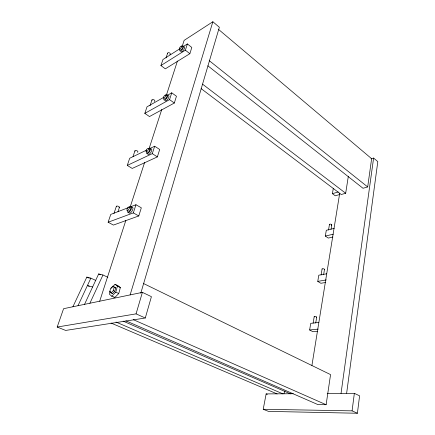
<?xml version="1.0" encoding="UTF-8"?>
<svg xmlns="http://www.w3.org/2000/svg" width="435" height="435" viewBox="0 0 435 435"><rect width="100%" height="100%" fill="white"/><g stroke="black" fill="none" stroke-linecap="round" stroke-linejoin="round"><path stroke-width="0.65" d="M182.754 46.871L182.7 47.991L181.58 49.59L180.514 50.052M166.948 95.792L166.861 97.059L165.697 98.707L164.626 99.071M130.783 207.723L130.609 209.36L129.353 211.111L128.271 211.214M293.277 393.729L266.133 393.909L263.218 409.275L268.504 411.385L357.407 413.25L359.593 395.834L354.351 393.332L327.207 393.512M357.407 413.25L352.084 410.857L354.351 393.332M346.646 393.18L377.808 161.63L373.605 158.063L371.071 158.884M341.035 393.419L373.605 158.063M207.87 65.81L363.002 188.273L367.684 186.93L371.631 158.704L218.473 29.357M125.949 320.845L318.007 404.637L326.125 404.713L330.562 374.6L143.501 283.511M201.111 88.62L341.274 194.51L345.678 193.249L348.348 176.202M311.917 365.482L339.719 193.183M315.723 322.966L316.675 317.158M323.613 274.73L324.477 269.439M331.057 229.218L331.764 224.895M313.129 323.134L314.195 316.685M321.101 274.953L322.085 268.999M328.528 230.044L329.447 224.487M317.512 331.258L312.89 331.709L309.638 329.975L310.748 323.341L318.839 322.449M325.478 282.505L320.856 283.277L317.757 281.385L318.79 275.208L326.685 273.794M332.916 237.015L328.294 238.075L325.331 236.064L326.299 230.289L334.194 228.38M339.762 194.499L335.254 195.799L332.416 193.678L333.319 188.273M110.289 291.303L109.462 294.272L111.773 296.23L114.742 297.583L118.744 293.533L120.359 287.546L117.988 285.67L115.057 284.294L111.11 288.334M114.753 291.319L115.683 287.926L112.877 286.165L110.631 288.465L109.691 291.841L112.491 293.625L114.753 291.319L113.263 290.629L111.001 292.94M111.773 296.23L115.775 292.157L117.412 286.159L115.057 284.294M113.263 290.629L114.204 287.231L112.877 286.165M145.29 318.007L151.418 296.659L142.392 292.363L63.581 308.692L57.192 327.044L65.674 330.431L145.29 318.007L136.063 313.863L57.192 327.044M136.063 313.863L142.392 292.363M140.771 293.223L219.36 27.264L212.862 21.75L184.13 40.379L182.249 46.186M130.114 294.908L212.862 21.75M128.39 207.642L110.762 214.411L108.125 222.231L113.432 225.069L138.77 215.956L141.332 207.81L135.948 204.738L129.652 207.158M146.742 150.037L129.684 158.264L127.27 165.409L132.24 168.437L157.361 156.899L159.694 149.482L154.664 146.214L149.792 148.563M163.495 97.494L147.019 106.82L144.806 113.377L149.477 116.553L174.321 103.03L176.452 96.249L171.738 92.829L167.616 95.162M179.427 49.008L162.962 59.513L160.923 65.554L165.322 68.839L189.85 53.69L191.808 47.469L187.371 43.935L183.396 46.469M108.125 222.231L133.338 212.911L135.948 204.738M127.27 165.409L152.288 153.653L154.664 146.214M144.806 113.377L169.563 99.626L171.738 92.829M160.923 65.554L185.381 50.172L187.371 43.935M99.686 301.21L125.813 220.507M129.994 207.593L144.627 162.402M149.015 148.841L161.766 109.457M166.36 95.254L177.442 61.036M117.967 211.801L119.462 207.31M113.975 213.449L116.341 206.391M133.001 156.611L134.921 150.885M150.031 105.738L151.951 100.006M166.045 57.893L167.616 53.2M283.968 393.583L284.909 391.06M89.887 303.238L102.965 274.985L107.864 277.312M84.537 304.348L98.663 273.947L102.965 274.985M77.995 305.707L90.866 278.15L95.787 280.439M72.911 306.757L86.826 277.095L90.866 278.15M332.416 193.678L338.212 191.982M149.047 149.346L149.694 149.194L149.569 150.635L148.357 152.332L147.28 152.576M325.331 236.064L333.253 234.209M317.757 281.385L326.337 279.928M309.638 329.975L318.224 329.11M263.218 409.275L352.084 410.857M92.59 287.013L87.419 285.534L89.273 286.382M266.133 393.909L267.291 394.393M111.012 323.02L277.155 393.936M116.009 322.058L283.011 393.903M123.11 321.117L290.493 393.865M133.284 319.638L326.125 404.713M109.691 291.841L110.68 292.298M115.775 292.157L118.744 293.533M86.826 277.095L89.284 278.237M114.204 287.231L115.683 287.926M117.412 286.159L120.359 287.546M98.663 273.947L100.501 274.817M133.338 212.911L138.77 215.956M152.288 153.653L157.361 156.899M169.563 99.626L174.321 103.03M202.579 84.178L345.678 193.249M185.381 50.172L189.85 53.69M209.202 60.623L367.684 186.93M111.61 292.891L112.491 293.625M113.812 296.795L114.742 297.583M184.277 46.839A2.985 1.071 -54.5 0 1 183.521 50.112A2.985 1.071 -54.5 0 1 180.835 51.444M167.709 53.701A1.435 0.892 22.6 0 1 168.345 52.668A1.435 0.892 22.6 0 1 170.134 53.429A1.435 0.892 22.6 0 1 169.802 54.593M181.863 46.605A2.985 1.071 -54.5 0 1 183.537 46.947A2.985 1.071 -54.5 0 1 181.074 50.59A2.985 1.071 -54.5 0 1 179.84 49.606M329.54 224.775A1.18 0.533 9.1 0 1 330.578 224.145A1.18 0.533 9.1 0 1 331.693 225.02M331.546 225.129A1.18 0.533 9.1 0 1 331.339 225.205M168.204 95.667A3.088 1.18 -55.9 0 1 167.953 98.952A3.088 1.18 -55.9 0 1 165.006 100.382M152.06 100.48A1.495 0.832 20.8 0 1 152.685 99.523A1.495 0.832 20.8 0 1 154.561 100.278A1.495 0.832 20.8 0 1 154.256 101.36M166.072 95.352A3.088 1.174 -55.9 0 1 167.725 95.994A3.088 1.174 -55.9 0 1 165.164 99.767A3.088 1.174 -55.9 0 1 163.968 98.457M322.096 269.129A1.218 0.478 9.7 0 1 323.553 268.786A1.218 0.478 9.7 0 1 324.26 269.64M150.608 149.042A3.214 1.294 -57.7 0 1 151.728 150.369A3.214 1.294 -57.7 0 1 149.586 153.898A3.214 1.294 -57.7 0 1 147.731 153.783M135.051 151.32A1.561 0.75 19.4 0 1 135.66 150.466A1.561 0.75 19.4 0 1 137.629 151.211A1.561 0.75 19.4 0 1 137.362 152.196M148.841 148.547A3.219 1.289 -57.7 0 1 150.461 149.553A3.219 1.289 -57.7 0 1 147.791 153.463A3.219 1.289 -57.7 0 1 146.644 151.766M314.309 316.919A1.261 0.408 10.3 0 1 314.722 316.468A1.261 0.408 10.3 0 1 316.316 316.772A1.261 0.408 10.3 0 1 316.457 317.327M132.631 207.348A3.371 1.419 -59.9 0 1 131.544 211.801A3.371 1.419 -59.9 0 1 128.803 212.296M131.827 207.316A3.371 1.419 -59.9 0 1 132.278 207.229M116.368 206.576A1.631 0.658 18 0 1 117.325 206.059A1.631 0.658 18 0 1 119.233 206.848A1.631 0.658 18 0 1 118.934 207.636M129.412 207.299A3.377 1.414 -59.9 0 1 131.609 207.805A3.377 1.414 -59.9 0 1 128.923 212.231A3.377 1.414 -59.9 0 1 127.667 210.17M181.629 45.99L181.58 47.11L180.454 48.709L179.389 49.177L179.448 48.051L180.563 46.463L181.629 45.99M165.757 94.939L165.67 96.206L164.501 97.853L163.429 98.223L163.522 96.951L164.68 95.314L165.757 94.939M148.422 148.373L148.297 149.819L147.084 151.516L146.008 151.766L146.138 150.32L147.345 148.634L148.422 148.373M129.423 206.951L129.249 208.593L127.988 210.35L126.906 210.453L127.091 208.811L128.341 207.065L129.423 206.951"/></g></svg>
